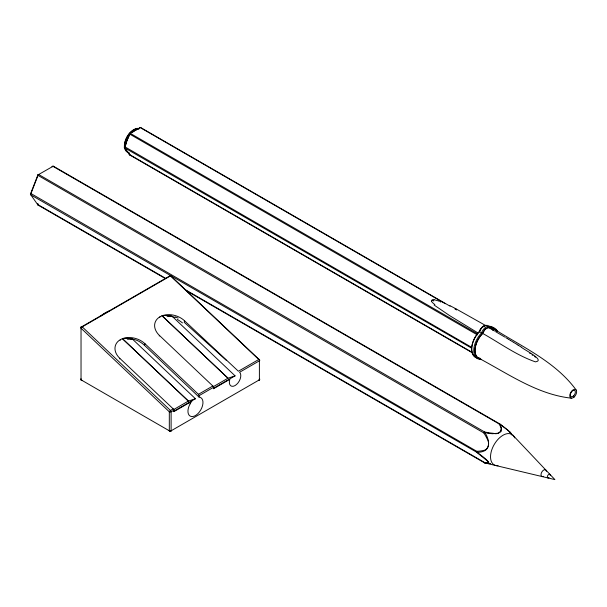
<?xml version="1.0" encoding="UTF-8"?>
<svg xmlns="http://www.w3.org/2000/svg" width="607" height="607" viewBox="0 0 607 607"><rect width="100%" height="100%" fill="white"/><g stroke="black" fill="none" stroke-linecap="round" stroke-linejoin="round"><path stroke-width="0.91" d="M120.171 340.277L120.376 339.647A17.838 12.944 18.3 0 1 144.997 343.744L198.413 394.322A1.275 0.736 60 0 1 199.043 395.673L199.043 397.092A10.539 6.085 -60 0 1 200.78 397.646A10.6 6.123 -60 0 1 200.742 409.96A10.6 6.123 -60 0 1 190.135 416.083A10.6 6.123 -60 0 1 190.135 403.837M119.579 358.889L119.776 358.305A17.838 12.944 18.3 0 1 120.376 339.647M199.043 397.092L144.474 345.315L144.997 343.744M159.8 317.393L160.005 316.771A17.838 12.944 18.3 0 1 184.634 320.86L238.384 371.241L258.772 359.481A1.275 0.478 -46.6 0 1 259.394 359.792A1.275 0.736 0 0 1 259.394 360.831L259.394 379.83A1.275 0.736 60 0 1 258.491 380.354M159.216 336.005L159.406 335.421A17.838 12.944 18.3 0 1 160.005 316.771M184.634 320.86L184.164 322.264L226.563 360.558M479.333 331.801L481.556 327.901L484.515 325.822M480.425 358.912A16.639 9.606 -60 0 1 474.962 349.336A16.639 9.606 -60 0 1 482.315 333.706C483.309 330.709 487.436 325.633 490.775 328.531M30.722 193.405L37.839 175.074A1.275 0.736 60 0 1 38.734 174.55L484.644 431.994L488.483 432.7A32.163 18.567 0 0 0 493.172 433.277C499.895 435.598 503.871 428.61 498.871 423.777L52.968 166.333L37.551 175.142L483.862 432.966L484.834 434.529A44.774 35.312 -84.9 0 1 486.882 438.315C490.084 442.86 488.802 450.348 482.345 450.675A44.19 34.849 -84.9 0 1 478.111 451.221L476.745 451.297L30.722 193.405A1.275 1.002 -35.1 0 0 30.843 194.9L37.96 205.014L165.241 278.507M472.451 352.842L129.579 154.891L124.587 147.789A1.017 0.804 -35.1 0 1 124.488 146.598L129.481 133.745A1.017 0.592 60 0 1 130.202 133.328L477.17 333.653M481.442 359.344A17.451 10.076 -60 0 1 473.771 350.535A17.451 10.076 -60 0 1 481.526 332.879C482.542 329.54 487.269 323.926 490.691 327.583A17.451 10.076 -60 0 1 497.588 331.604M494.546 331.05L491.055 328.653A16.639 9.606 -60 0 1 496.981 331.27M511.64 434.931L511.473 433.846L509.895 432.085M484.834 329.738L482.595 333.584A16.435 9.492 -60 0 0 475.122 349.086A16.435 9.492 -60 0 0 480.456 358.722M484.879 329.502L487.899 327.492L490.509 328.212M511.405 434.627L510.722 432.882L508.309 430.629M100.762 316.05L101.862 315.147A27.93 16.123 -60 0 1 108.858 311.11L109.412 310.913M484.492 462.701L485.198 462.64M81.277 379.641A1.275 0.736 60 0 0 81.937 380.354A1.275 0.736 -60 0 1 81.035 379.83L81.035 328.212A1.275 0.736 0 0 1 81.035 327.173L169.315 276.208A1.275 0.736 0 0 1 169.71 276.048M198.413 394.322L212.829 385.999A1.275 0.736 60 0 1 213.452 387.357L199.043 395.673M191.82 401.273L173.822 411.66L173.822 409.475L188.375 401.075L195.439 398.746L132.546 339.192A17.838 12.944 18.3 0 0 127.174 338.903M169.315 276.208A1.275 0.736 60 0 1 170.491 275.889L258.772 359.481A1.275 0.736 60 0 1 259.394 360.831L239.59 372.266A8.096 4.674 -60 0 1 239.272 381.006A8.096 4.674 -60 0 1 231.927 386.295A8.096 4.674 -60 0 1 229.825 379.314L213.452 388.776L213.452 386.591L228.012 378.191L162.099 315.777M173.822 411.227L195.439 398.746M213.452 388.343L235.076 375.862L172.183 316.308A17.838 12.944 18.3 0 0 166.811 316.019M499.546 423.8L499.523 423.807A1.275 0.979 -31.3 0 0 498.871 423.777A1.275 0.736 -60 0 1 499.652 423.845A58.742 12.413 38.8 0 1 503.378 426.653L508.37 430.651M235.076 375.862L228.004 378.229L162.084 315.807A18.309 10.956 25.9 0 1 172.183 316.308M185.772 290.358L483.862 462.458A1.275 1.1 -72.8 0 0 484.416 462.739C486.814 464.173 491.025 463.589 487.436 460.842M488.423 463.52L490.281 463.725M127.591 339.002C133.844 338.137 139.989 341.134 144.474 345.315M493.119 433.618L498.385 433.223L501.124 431.509L501.488 428.39L499.523 423.807L507.998 430.34M184.907 289.478L484.644 462.526A1.275 0.736 -60 0 1 483.862 462.458A59.152 12.504 38.8 0 0 486.04 463.065C494.106 463.839 477.937 453.346 476.867 451.995A1.275 0.782 88.1 0 1 476.745 451.297A1.275 0.736 -60 0 0 476.745 452.336L487.322 460.903M124.488 146.598L471.563 347.28M434.035 299.699L438.019 300.784M571.324 398.162C537.218 394.497 508.082 373.669 478.491 358.039M486.184 325.656L483.324 326.171L480.569 329.009A7.284 4.203 -60 0 0 479.363 331.369L479.082 331.817A16.639 9.606 -60 0 0 476.138 356.795M489.841 463.437L490.342 463.505M487.99 433.11L484.416 432.533A1.275 0.546 -32.4 0 0 483.862 432.966A1.275 0.736 -59.8 0 1 484.644 431.994C490.653 441.57 491.116 452.625 476.753 452.276L30.843 194.9A1.275 0.736 -60 0 1 30.843 193.853L37.96 175.522A1.275 0.736 -60 0 1 38.734 174.55M487.626 463.331L484.416 462.739M487.861 463.133L486.321 462.853M486.389 463.293L554.897 479.606L512.809 435.113M490.646 327.704A0.835 0.455 86.2 0 1 490.828 328.645A0.827 0.653 -55 0 0 490.691 327.59C487.853 323.736 482.702 325.086 480.782 329.04A8.073 4.651 -60 0 0 479.447 331.657C498.028 341.597 515.389 354.951 535.397 361.848C546.201 360.361 522.832 349.169 521.246 347.083M175.233 316.915L178.094 318.106M438.595 301.019L439.438 301.398M482.459 333.493L481.548 332.902M440.257 301.778L440.788 302.043M449.984 305.67L456.168 308.94M456.434 309.084L485.767 325.587M477.368 334.897L129.261 133.851L140.179 127.569A1.017 0.592 -60 0 1 140.801 127.622L450.045 306.163M454.962 309.001L456.601 309.949M445.318 303.735L140.179 127.569A1.017 0.592 60 0 0 139.458 127.978A1.017 0.804 -35.1 0 1 140.801 127.622M433.777 300.981L432.138 300.033A2.549 1.7 9.2 0 0 431.41 301.011L431.456 301.694M471.563 348.115L124.587 147.789A1.017 0.592 -60 0 1 124.587 146.962L129.579 134.101A1.017 0.592 -60 0 1 130.202 133.328M129.428 153.768A1.017 0.804 -35.1 0 0 129.579 154.891A1.017 0.592 -60 0 0 130.202 154.944L472.254 352.424M53.742 166.409A1.275 1.002 -35.1 0 0 52.065 166.857A1.275 0.736 60 0 1 52.968 166.333A1.275 0.736 -60 0 1 53.742 166.409L499.652 423.845M37.771 203.618A1.275 1.002 -35.1 0 0 37.96 205.014A1.275 0.736 -60 0 0 38.734 205.09L165.203 278.097M495.487 331.597L504.872 337.097M494.971 329.601C523.287 347.401 555.868 362.22 576.089 389.914M505.806 337.651L506.944 338.327M477.929 332.924L449.711 315.655L434.111 305.048M508.074 339.002L507.315 338.554M508.454 339.23L509.963 340.14M510.335 340.368L512.968 341.961M513.347 342.189L515.965 343.797M516.345 344.032L518.014 345.064M518.105 345.125L520.958 346.908M529.744 353.304L530.192 353.6M531.975 354.792L532.855 355.391M535.488 357.182L534.608 356.582M507.915 430.295L509.554 431.714M171.728 276.784L259.394 359.792M159.406 335.421L213.452 386.591M122.462 338.66L188.375 401.075L122.447 338.691A18.309 10.956 25.9 0 1 132.546 339.192M119.776 358.305L173.822 409.475M509.523 431.721L510.009 432.146M81.035 378.791A1.275 0.736 0 0 0 81.035 379.83L170.218 431.319A1.275 0.736 60 0 0 171.113 430.803L171.113 411.796A1.275 0.736 60 0 0 170.491 410.446L82.211 326.862A1.275 0.736 60 0 0 81.035 327.173M259.47 378.844A1.275 0.736 0 0 1 259.394 379.83L170.218 431.319A1.275 0.736 -60 0 1 169.315 430.803L169.315 411.796A1.275 0.478 -46.6 0 1 170.491 410.446L173.192 408.883A1.275 0.736 60 0 1 173.822 410.233L171.113 411.796A1.275 0.736 0 0 1 169.315 411.796L81.035 328.212A1.275 0.478 -46.6 0 1 82.211 326.862L170.491 275.889A1.275 0.478 -46.6 0 1 171.113 276.208A1.275 0.736 0 0 0 170.833 276.079M38.734 205.09A1.275 0.736 60 0 1 37.846 203.686M500.214 426.243A1.275 1.002 -25 0 1 500.79 426.273M493.089 433.747A32.247 18.688 -0.9 0 1 487.945 433.208M498.059 465.698A17.618 10.175 -60 0 1 494.409 444.165A17.618 10.175 -60 0 1 514.668 437.89M543.568 476.328A3.794 2.193 -60 0 1 541.027 474.689A3.794 2.193 -60 0 1 543.584 470.129A3.794 2.193 -60 0 1 546.383 471.298M549.047 477.603A2.071 1.199 -60 0 1 547.332 477.049A2.071 1.199 -60 0 1 548.827 474.371A2.071 1.199 -60 0 1 550.246 475.456M177.29 319.457A17.337 8.301 28.1 0 1 182.464 322.924M172.176 316.679A16.723 14.788 23 0 1 175.074 317.415M167.813 316.384A14.72 14.151 32.5 0 1 172.001 316.49M189.991 403.875A10.539 6.085 -60 0 1 191.713 401.333M171.113 430.803A1.275 0.736 0 0 1 169.315 430.803M259.128 379.678A1.275 0.736 -60 0 1 258.908 379.997M130.202 154.944A1.017 0.592 60 0 1 129.488 153.852M125.869 144.823A12.216 7.056 -60 0 1 128.988 136.294M131.962 132.743A12.216 7.056 -60 0 1 136.15 130.08M129.344 152.843A13.24 7.641 -60 0 1 125.262 148.123M125.141 145.248A13.24 7.641 -60 0 1 129.344 134.746M131.021 132.781A13.24 7.641 -60 0 1 138.768 128.752M128.343 152.509A13.24 7.641 -60 0 1 126.408 139.306A13.24 7.641 -60 0 1 138.54 128.623M127.273 151.211A12.58 7.261 -60 0 1 126.84 137.47A12.58 7.261 -60 0 1 138.897 129.018M490.767 328.865A16.435 9.492 -60 0 1 496.534 330.982M432.192 300.07A2.633 1.593 6.4 0 1 434.028 299.812M434.878 304.517A13.172 8.559 0 0 1 431.759 301.611M492.603 330.193A15.023 8.673 -60 0 1 493.233 330.352M488.582 326.376A17.451 10.076 -60 0 1 495.304 329.988M479.834 358.069A17.451 10.076 -60 0 1 471.677 349.617A17.451 10.076 -60 0 1 479.439 331.657M488.263 326.741A16.639 9.606 -60 0 1 491.791 327.53M128.547 152.418A13.24 7.641 -60 0 1 125.839 139.208A13.24 7.641 -60 0 1 138.563 128.373M574.101 397.069A4.864 2.807 -60 0 0 575.641 389.535A4.864 2.807 -60 0 0 569.882 394.641A4.864 2.807 -60 0 0 574.101 397.069M573.501 395.961A3.536 2.041 -60 0 0 574.624 390.476A3.536 2.041 -60 0 0 570.436 394.193A3.536 2.041 -60 0 0 573.501 395.961"/></g></svg>
